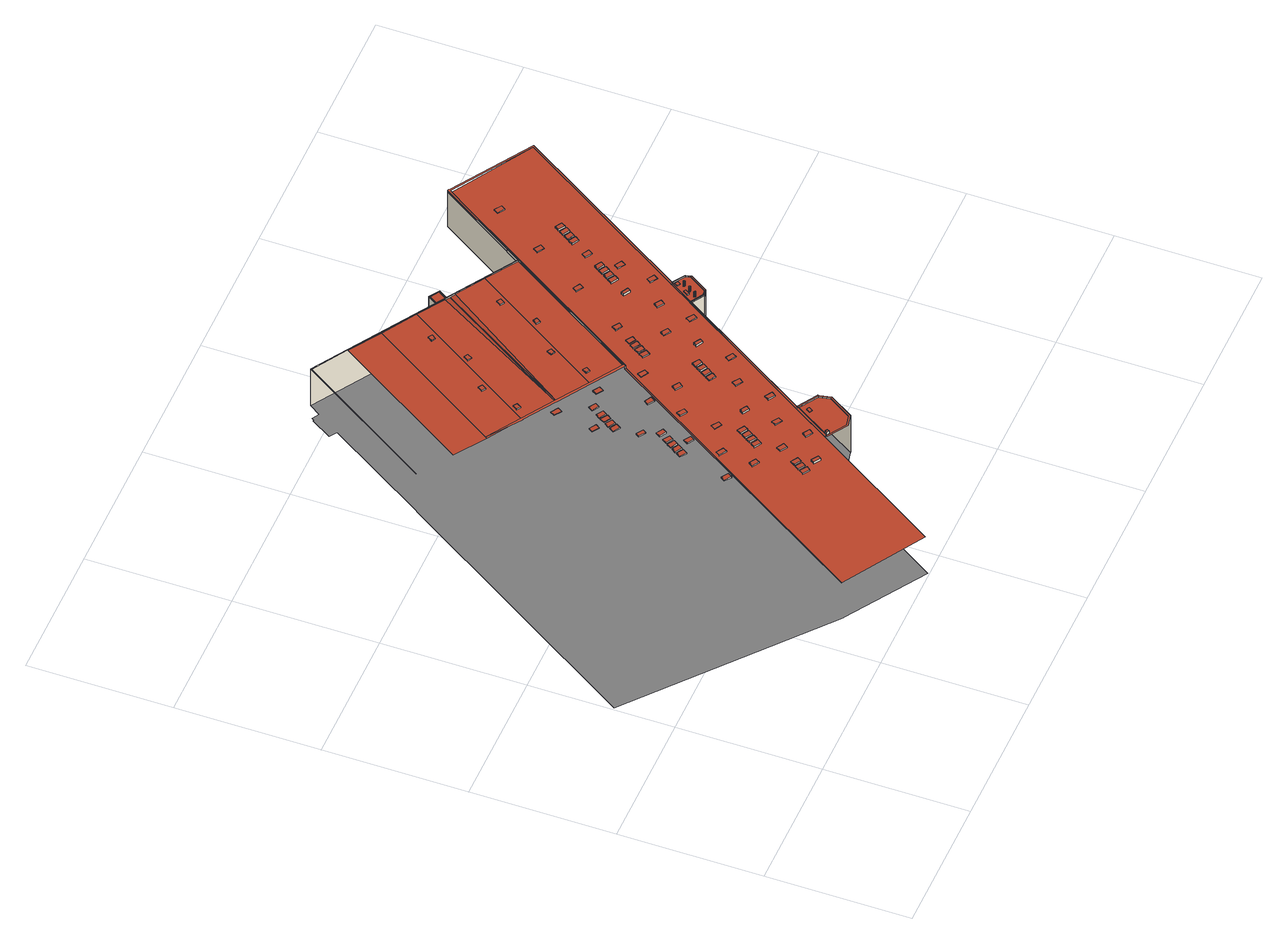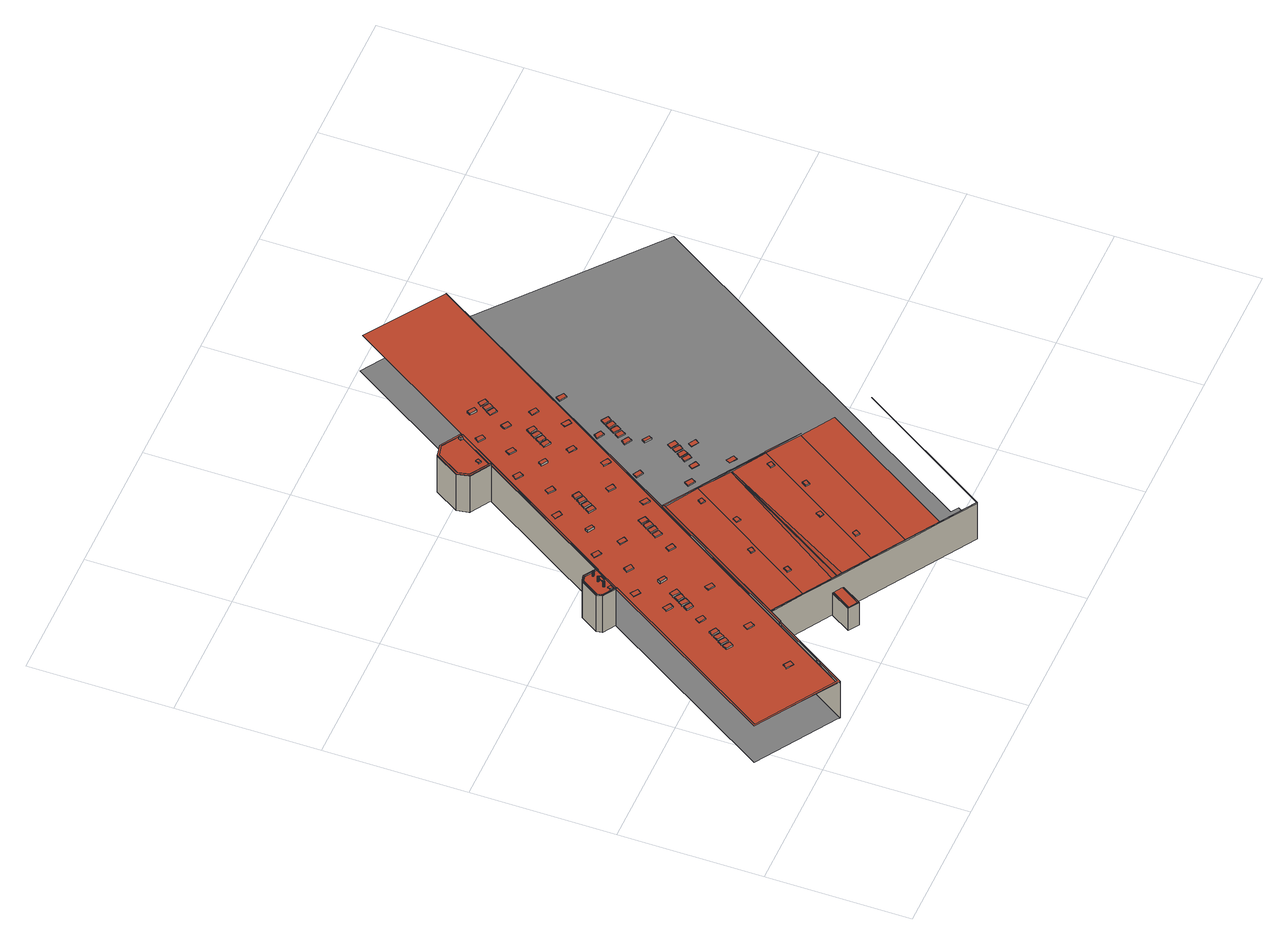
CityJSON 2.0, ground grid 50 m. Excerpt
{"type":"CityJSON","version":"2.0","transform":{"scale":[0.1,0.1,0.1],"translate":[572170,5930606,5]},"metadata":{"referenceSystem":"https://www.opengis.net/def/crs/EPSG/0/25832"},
"CityObjects":{
"building1":{"type":"Building","attributes":{"Grundfläche 2D":"20958.267702","Grundhöhe NN":"5.022"},"children":["building1-1","building1-2","building1-3","building1-4","building1-5","building1-6","building1-7","building1-8","building1-9","building1-10","building1-11","building1-12","building1-13","building1-14","building1-15","building1-16","building1-17","building1-18","building1-19","building1-20","building1-21","building1-22","building1-23","building1-24","building1-25","building1-26","building1-27","building1-28","building1-29","building1-30","building1-31","building1-32","building1-33","building1-34","building1-35","building1-36","building1-37","building1-38","building1-39","building1-40","building1-41","building1-42","building1-43","building1-44","building1-45","building1-46","building1-47","building1-48","building1-49","building1-50","building1-51","building1-52","building1-53","building1-54","building1-55","building1-56","building1-57","building1-58","building1-59","building1-60","building1-61","building1-62","building1-63","building1-64","building1-65","building1-66","building1-67","building1-68","building1-69","building1-70","building1-71","building1-72","building1-73","building1-74","building1-75","building1-76","building1-77","building1-78","building1-79","building1-80","building1-81","building1-82","building1-83"],"geometry":[{"type":"MultiSurface","lod":"3","boundaries":[[[0,1,2]],[[3,4,5,6]],[[7,8,9,10,11,12,13,14,15,2,16]],[[17,18,19,20]],[[21,22,23,24,25]],[[26,27,28,18,17,29,30]],[[31,32,33,34,35,36,37,6,38,39,40,41,42,43,44,45,46,47,48,49,50]],[[51,52,53,54]],[[55,56,49,48]],[[57,58,59,60,61,62,63,64,65,66,67,68,69]],[[34,33,27,26]],[[70,71,42,41]],[[56,72,19,18,28,32,31,50,49]],[[71,70,73,74]],[[44,75,76,77,78,79,55,48,47,46,45]],[[80,81,78,77,76,75,82,83]],[[3,20,19,72,56,55,79,84,85,86,87,4]],[[33,32,28,27]],[[71,88,75,44,43,42]],[[82,75,88,71,74,89]],[[52,21,90,53]],[[91,90,21,25]],[[15,92,93,0,2]],[[12,11,10,9,4,87,86]],[[1,0,69,68]],[[94,95,96,97,98,99,100,101,102,103,104,105,106,107,81,80,83,82,89,74,73,108,109,110,111,112,113,114,115,116,117,118,119,120,121,122,123,124,125]],[[126,84,79,78]],[[25,24,127]],[[128,127,24]],[[129,130,131,128,24,23]],[[132,133,134,135,136,137,138,139,140]],[[126,78,81,107]],[[141,142,137,136,143,144,145,146,147]],[[69,0,148,149,150]],[[151,91,25,127]],[[129,152,153,130]],[[96,95,154,155,156,157,124,123,142,141,147,146,145,144,143,158]],[[91,151,127,128,134,133,132]],[[157,159,125,124]],[[69,150,149,160,161,162,163,164,57]],[[157,156,155,154,165,159]],[[86,85,166,12]],[[165,154,95,94]],[[167,126,107,106]],[[159,165,94,125]],[[130,153,135,134,128,131]],[[168,167,106,105]],[[169,170,171,172,166,126,167,168]],[[171,173,174,13,12,166,172]],[[0,93,148]],[[13,174,175,176]],[[169,168,105,104]],[[171,170,103,102]],[[177,178,158,143,136,135,153,152,57,164,163,162]],[[170,169,104,103]],[[179,177,162,161]],[[149,179,161,160]],[[148,93,92,180,181,149]],[[92,182,183,180]],[[158,178,184,98,97,96]],[[15,182,92]],[[185,186,187,188,189,177,179,149,181,180,183,190,191,192,193,194,195,176,175,196]],[[190,183,182,197]],[[15,197,182]],[[178,177,189,184]],[[191,190,197,198]],[[198,199,192,191]]],"semantics":{"surfaces":[{"type":"RoofSurface"},{"type":"WallSurface"},{"type":"GroundSurface"}],"values":[0,1,0,1,1,0,0,0,1,0,1,1,1,1,1,1,0,1,1,1,0,0,0,1,1,2,1,0,0,0,0,1,1,1,0,0,1,1,1,0,0,1,1,1,1,1,1,0,0,0,1,1,1,1,1,1,1,1,1,1,0,0,1,0,1,1,1]}}]},
"building1-1":{"type":"BuildingInstallation","parents":["building1"],"geometry":[{"type":"MultiSurface","lod":"3","boundaries":[[[200,201,202,203]],[[203,202,204,205]],[[200,203,205,206]],[[201,200,206,207]],[[202,201,207,204]]],"semantics":{"surfaces":[{"type":"RoofSurface"},{"type":"WallSurface"}],"values":[0,1,1,1,1]}}]},
"building1-2":{"type":"BuildingInstallation","parents":["building1"],"geometry":[{"type":"MultiSurface","lod":"3","boundaries":[[[208,209,210,211]],[[211,210,212,213]],[[208,211,213,214]],[[209,208,214,215]],[[210,209,215,212]]],"semantics":{"surfaces":[{"type":"RoofSurface"},{"type":"WallSurface"}],"values":[0,1,1,1,1]}}]},
"building1-3":{"type":"BuildingInstallation","parents":["building1"],"geometry":[{"type":"MultiSurface","lod":"3","boundaries":[[[216,217,218,219]],[[218,217,220,221]],[[219,218,221,222]],[[216,219,222,223]],[[217,216,223,220]]],"semantics":{"surfaces":[{"type":"RoofSurface"},{"type":"WallSurface"}],"values":[0,1,1,1,1]}}]},
"building1-4":{"type":"BuildingInstallation","parents":["building1"],"geometry":[{"type":"MultiSurface","lod":"3","boundaries":[[[224,225,226,227]],[[227,226,228,229]],[[224,227,229,230]],[[225,224,230,231]],[[226,225,231,228]]],"semantics":{"surfaces":[{"type":"RoofSurface"},{"type":"WallSurface"}],"values":[0,1,1,1,1]}}]},
"building1-5":{"type":"BuildingInstallation","parents":["building1"],"geometry":[{"type":"MultiSurface","lod":"3","boundaries":[[[232,233,234,235,236]],[[234,233,237,238]],[[235,234,238,239]],[[236,235,239,240]],[[237,233,232,236,240,241]]],"semantics":{"surfaces":[{"type":"RoofSurface"},{"type":"WallSurface"}],"values":[0,1,1,1,1]}}]},
"building1-6":{"type":"BuildingInstallation","parents":["building1"],"geometry":[{"type":"MultiSurface","lod":"3","boundaries":[[[242,243,244,245]],[[244,243,246,247]],[[245,244,247,248]],[[242,245,248,249]],[[243,242,249,246]]],"semantics":{"surfaces":[{"type":"RoofSurface"},{"type":"WallSurface"}],"values":[0,1,1,1,1]}}]},
"building1-7":{"type":"BuildingInstallation","parents":["building1"],"geometry":[{"type":"MultiSurface","lod":"3","boundaries":[[[250,251,252,253]],[[253,252,254,255]],[[250,253,255,256]],[[251,250,256,257]],[[252,251,257,254]]],"semantics":{"surfaces":[{"type":"RoofSurface"},{"type":"WallSurface"}],"values":[0,1,1,1,1]}}]},
"building1-8":{"type":"BuildingInstallation","parents":["building1"],"geometry":[{"type":"MultiSurface","lod":"3","boundaries":[[[258,259,260,261,262]],[[260,259,263,264]],[[261,260,264,265]],[[262,261,265,266]],[[263,259,258,262,266,267]]],"semantics":{"surfaces":[{"type":"RoofSurface"},{"type":"WallSurface"}],"values":[0,1,1,1,1]}}]},
"building1-9":{"type":"BuildingInstallation","parents":["building1"],"geometry":[{"type":"MultiSurface","lod":"3","boundaries":[[[268,269,270,271]],[[271,270,272,273]],[[268,271,273,274]],[[269,268,274,275]],[[270,269,275,272]]],"semantics":{"surfaces":[{"type":"RoofSurface"},{"type":"WallSurface"}],"values":[0,1,1,1,1]}}]},
"building1-10":{"type":"BuildingInstallation","parents":["building1"],"geometry":[{"type":"MultiSurface","lod":"3","boundaries":[[[276,277,278,279,280]],[[281,282,278,277]],[[279,278,282,283]],[[283,284,280,279]],[[281,277,276,280,284,285]]],"semantics":{"surfaces":[{"type":"RoofSurface"},{"type":"WallSurface"}],"values":[0,1,1,1,1]}}]},
"building1-11":{"type":"BuildingInstallation","parents":["building1"],"geometry":[{"type":"MultiSurface","lod":"3","boundaries":[[[286,287,288,289]],[[289,288,290,291]],[[286,289,291,292]],[[287,286,292,293]],[[288,287,293,290]]],"semantics":{"surfaces":[{"type":"RoofSurface"},{"type":"WallSurface"}],"values":[0,1,1,1,1]}}]},
"building1-12":{"type":"BuildingInstallation","parents":["building1"],"geometry":[{"type":"MultiSurface","lod":"3","boundaries":[[[294,295,296,297]],[[298,299,297,296]],[[294,297,299,300]],[[300,301,295,294]],[[296,295,301,298]]],"semantics":{"surfaces":[{"type":"RoofSurface"},{"type":"WallSurface"}],"values":[0,1,1,1,1]}}]},
"building1-13":{"type":"BuildingInstallation","parents":["building1"],"geometry":[{"type":"MultiSurface","lod":"3","boundaries":[[[302,303,304,305]],[[305,304,306,307]],[[302,305,307,308]],[[303,302,308,309]],[[304,303,309,306]]],"semantics":{"surfaces":[{"type":"RoofSurface"},{"type":"WallSurface"}],"values":[0,1,1,1,1]}}]},
"building1-14":{"type":"BuildingInstallation","parents":["building1"],"geometry":[{"type":"MultiSurface","lod":"3","boundaries":[[[310,311,312,313]],[[313,312,314,315]],[[310,313,315,316]],[[311,310,316,317]],[[312,311,317,314]]],"semantics":{"surfaces":[{"type":"RoofSurface"},{"type":"WallSurface"}],"values":[0,1,1,1,1]}}]},
"building1-15":{"type":"BuildingInstallation","parents":["building1"],"geometry":[{"type":"MultiSurface","lod":"3","boundaries":[[[318,319,320,321]],[[321,320,322,323]],[[318,321,323,324]],[[319,318,324,325]],[[320,319,325,322]]],"semantics":{"surfaces":[{"type":"RoofSurface"},{"type":"WallSurface"}],"values":[0,1,1,1,1]}}]},
"building1-16":{"type":"BuildingInstallation","parents":["building1"],"geometry":[{"type":"MultiSurface","lod":"3","boundaries":[[[326,327,328,329]],[[329,328,330,331]],[[326,329,331,332]],[[327,326,332,333]],[[328,327,333,330]]],"semantics":{"surfaces":[{"type":"RoofSurface"},{"type":"WallSurface"}],"values":[0,1,1,1,1]}}]},
"building1-17":{"type":"BuildingInstallation","parents":["building1"],"geometry":[{"type":"MultiSurface","lod":"3","boundaries":[[[334,335,336,337]],[[337,336,338,339]],[[334,337,339,340]],[[335,334,340,341]],[[336,335,341,338]]],"semantics":{"surfaces":[{"type":"RoofSurface"},{"type":"WallSurface"}],"values":[0,1,1,1,1]}}]},
"building1-18":{"type":"BuildingInstallation","parents":["building1"],"geometry":[{"type":"MultiSurface","lod":"3","boundaries":[[[342,343,344,345]],[[346,347,345,344]],[[342,345,347,348]],[[348,349,343,342]],[[344,343,349,346]]],"semantics":{"surfaces":[{"type":"RoofSurface"},{"type":"WallSurface"}],"values":[0,1,1,1,1]}}]},
"building1-19":{"type":"BuildingInstallation","parents":["building1"],"geometry":[{"type":"MultiSurface","lod":"3","boundaries":[[[350,351,352,353,354]],[[353,352,355,356]],[[357,350,354,353,356,358]],[[351,350,357,359]],[[352,351,359,355]]],"semantics":{"surfaces":[{"type":"RoofSurface"},{"type":"WallSurface"}],"values":[0,1,1,1,1]}}]},
"building1-20":{"type":"BuildingInstallation","parents":["building1"],"geometry":[{"type":"MultiSurface","lod":"3","boundaries":[[[360,361,362,363,364]],[[362,361,365,366]],[[363,362,366,367]],[[364,363,367,368]],[[360,364,368,369]],[[361,360,369,365]]],"semantics":{"surfaces":[{"type":"RoofSurface"},{"type":"WallSurface"}],"values":[0,1,1,1,1,1]}}]},
"building1-21":{"type":"BuildingInstallation","parents":["building1"],"geometry":[{"type":"MultiSurface","lod":"3","boundaries":[[[370,371,372,373,374]],[[372,371,375,376]],[[377,374,373,372,376,378]],[[370,374,377,379]],[[371,370,379,375]]],"semantics":{"surfaces":[{"type":"RoofSurface"},{"type":"WallSurface"}],"values":[0,1,1,1,1]}}]},
"building1-22":{"type":"BuildingInstallation","parents":["building1"],"geometry":[{"type":"MultiSurface","lod":"3","boundaries":[[[380,381,382,383]],[[383,382,384,385]],[[380,383,385,386]],[[381,380,386,387]],[[382,381,387,384]]],"semantics":{"surfaces":[{"type":"RoofSurface"},{"type":"WallSurface"}],"values":[0,1,1,1,1]}}]},
"building1-23":{"type":"BuildingInstallation","parents":["building1"],"geometry":[{"type":"MultiSurface","lod":"3","boundaries":[[[388,389,390,391]],[[389,388,392,393]],[[390,389,393,394]],[[391,390,394,395]],[[388,391,395,392]]],"semantics":{"surfaces":[{"type":"RoofSurface"},{"type":"WallSurface"}],"values":[0,1,1,1,1]}}]},
"building1-24":{"type":"BuildingInstallation","parents":["building1"],"geometry":[{"type":"MultiSurface","lod":"3","boundaries":[[[396,397,398,399]],[[400,401,399,398]],[[396,399,401,402]],[[397,396,402,403]],[[403,400,398,397]]],"semantics":{"surfaces":[{"type":"RoofSurface"},{"type":"WallSurface"}],"values":[0,1,1,1,1]}}]},
"building1-25":{"type":"BuildingInstallation","parents":["building1"],"geometry":[{"type":"MultiSurface","lod":"3","boundaries":[[[404,405,406,407]],[[407,406,408,409]],[[404,407,409,410]],[[405,404,410,411]],[[406,405,411,408]]],"semantics":{"surfaces":[{"type":"RoofSurface"},{"type":"WallSurface"}],"values":[0,1,1,1,1]}}]},
"building1-26":{"type":"BuildingInstallation","parents":["building1"],"geometry":[{"type":"MultiSurface","lod":"3","boundaries":[[[412,413,414,415]],[[415,414,416,417]],[[412,415,417,418]],[[413,412,418,419]],[[414,413,419,416]]],"semantics":{"surfaces":[{"type":"RoofSurface"},{"type":"WallSurface"}],"values":[0,1,1,1,1]}}]},
"building1-27":{"type":"BuildingInstallation","parents":["building1"],"geometry":[{"type":"MultiSurface","lod":"3","boundaries":[[[420,421,422,423]],[[423,422,424,425]],[[420,423,425,426]],[[421,420,426,427]],[[422,421,427,424]]],"semantics":{"surfaces":[{"type":"RoofSurface"},{"type":"WallSurface"}],"values":[0,1,1,1,1]}}]},
"building1-28":{"type":"BuildingInstallation","parents":["building1"],"geometry":[{"type":"MultiSurface","lod":"3","boundaries":[[[428,429,430,431,432]],[[430,429,433,434]],[[431,430,434,435]],[[432,431,435,436]],[[428,432,436,437]],[[429,428,437,433]]],"semantics":{"surfaces":[{"type":"RoofSurface"},{"type":"WallSurface"}],"values":[0,1,1,1,1,1]}}]},
"building1-29":{"type":"BuildingInstallation","parents":["building1"],"geometry":[{"type":"MultiSurface","lod":"3","boundaries":[[[438,439,440,441]],[[441,440,442,443]],[[438,441,443,444]],[[444,445,439,438]],[[445,442,440,439]]],"semantics":{"surfaces":[{"type":"RoofSurface"},{"type":"WallSurface"}],"values":[0,1,1,1,1]}}]},
"building1-30":{"type":"BuildingInstallation","parents":["building1"],"geometry":[{"type":"MultiSurface","lod":"3","boundaries":[[[446,447,448,449]],[[449,448,450,451]],[[446,449,451,452]],[[447,446,452,453]],[[448,447,453,450]]],"semantics":{"surfaces":[{"type":"RoofSurface"},{"type":"WallSurface"}],"values":[0,1,1,1,1]}}]},
"building1-31":{"type":"BuildingInstallation","parents":["building1"],"geometry":[{"type":"MultiSurface","lod":"3","boundaries":[[[454,455,456,457]],[[457,456,458,459]],[[454,457,459,460]],[[455,454,460,461]],[[456,455,461,458]]],"semantics":{"surfaces":[{"type":"RoofSurface"},{"type":"WallSurface"}],"values":[0,1,1,1,1]}}]},
"building1-32":{"type":"BuildingInstallation","parents":["building1"],"geometry":[{"type":"MultiSurface","lod":"3","boundaries":[[[462,463,464,465]],[[465,464,466,467]],[[462,465,467,468]],[[463,462,468,469]],[[464,463,469,466]]],"semantics":{"surfaces":[{"type":"RoofSurface"},{"type":"WallSurface"}],"values":[0,1,1,1,1]}}]},
"building1-33":{"type":"BuildingInstallation","parents":["building1"],"geometry":[{"type":"MultiSurface","lod":"3","boundaries":[[[470,471,472,473]],[[473,472,474,475]],[[470,473,475,476]],[[471,470,476,477]],[[472,471,477,474]]],"semantics":{"surfaces":[{"type":"RoofSurface"},{"type":"WallSurface"}],"values":[0,1,1,1,1]}}]},
"building1-34":{"type":"BuildingInstallation","parents":["building1"],"geometry":[{"type":"MultiSurface","lod":"3","boundaries":[[[478,479,480,481]],[[481,480,482,483]],[[478,481,483,484]],[[479,478,484,485]],[[480,479,485,482]]],"semantics":{"surfaces":[{"type":"RoofSurface"},{"type":"WallSurface"}],"values":[0,1,1,1,1]}}]},
"building1-35":{"type":"BuildingInstallation","parents":["building1"],"geometry":[{"type":"MultiSurface","lod":"3","boundaries":[[[486,487,488,489]],[[489,488,490,491]],[[486,489,491,492]],[[487,486,492,493]],[[488,487,493,490]]],"semantics":{"surfaces":[{"type":"RoofSurface"},{"type":"WallSurface"}],"values":[0,1,1,1,1]}}]},
"building1-36":{"type":"BuildingInstallation","parents":["building1"],"geometry":[{"type":"MultiSurface","lod":"3","boundaries":[[[494,495,496,497]],[[497,496,498,499]],[[494,497,499,500]],[[495,494,500,501]],[[496,495,501,498]]],"semantics":{"surfaces":[{"type":"RoofSurface"},{"type":"WallSurface"}],"values":[0,1,1,1,1]}}]},
"building1-37":{"type":"BuildingInstallation","parents":["building1"],"geometry":[{"type":"MultiSurface","lod":"3","boundaries":[[[502,503,504,505]],[[506,507,505,504]],[[502,505,507,508]],[[508,509,503,502]],[[504,503,509,506]]],"semantics":{"surfaces":[{"type":"RoofSurface"},{"type":"WallSurface"}],"values":[0,1,1,1,1]}}]},
"building1-38":{"type":"BuildingInstallation","parents":["building1"],"geometry":[{"type":"MultiSurface","lod":"3","boundaries":[[[510,511,512,513]],[[513,512,514,515]],[[510,513,515,516]],[[511,510,516,517]],[[512,511,517,514]]],"semantics":{"surfaces":[{"type":"RoofSurface"},{"type":"WallSurface"}],"values":[0,1,1,1,1]}}]},
"building1-39":{"type":"BuildingInstallation","parents":["building1"],"geometry":[{"type":"MultiSurface","lod":"3","boundaries":[[[518,519,520,521]],[[521,520,522,523]],[[518,521,523,524]],[[519,518,524,525]],[[520,519,525,522]]],"semantics":{"surfaces":[{"type":"RoofSurface"},{"type":"WallSurface"}],"values":[0,1,1,1,1]}}]},
"building1-40":{"type":"BuildingInstallation","parents":["building1"],"geometry":[{"type":"MultiSurface","lod":"3","boundaries":[[[526,527,528,529]],[[530,531,529,528]],[[526,529,531,532]],[[532,533,527,526]],[[528,527,533,530]]],"semantics":{"surfaces":[{"type":"RoofSurface"},{"type":"WallSurface"}],"values":[0,1,1,1,1]}}]},
"building1-41":{"type":"BuildingInstallation","parents":["building1"],"geometry":[{"type":"MultiSurface","lod":"3","boundaries":[[[534,535,536,537]],[[537,536,538,539]],[[534,537,539,540]],[[535,534,540,541]],[[536,535,541,538]]],"semantics":{"surfaces":[{"type":"RoofSurface"},{"type":"WallSurface"}],"values":[0,1,1,1,1]}}]},
"building1-42":{"type":"BuildingInstallation","parents":["building1"],"geometry":[{"type":"MultiSurface","lod":"3","boundaries":[[[542,543,544,545]],[[544,543,546,547]],[[545,544,547,548]],[[542,545,548,549]],[[543,542,549,546]]],"semantics":{"surfaces":[{"type":"RoofSurface"},{"type":"WallSurface"}],"values":[0,1,1,1,1]}}]},
"building1-43":{"type":"BuildingInstallation","parents":["building1"],"geometry":[{"type":"MultiSurface","lod":"3","boundaries":[[[550,551,552,553]],[[553,552,554,555]],[[550,553,555,556]],[[551,550,556,557]],[[552,551,557,554]]],"semantics":{"surfaces":[{"type":"RoofSurface"},{"type":"WallSurface"}],"values":[0,1,1,1,1]}}]},
"building1-44":{"type":"BuildingInstallation","parents":["building1"],"geometry":[{"type":"MultiSurface","lod":"3","boundaries":[[[558,559,560,561]],[[561,560,562,563]],[[558,561,563,564]],[[559,558,564,565]],[[560,559,565,562]]],"semantics":{"surfaces":[{"type":"RoofSurface"},{"type":"WallSurface"}],"values":[0,1,1,1,1]}}]},
"building1-45":{"type":"BuildingInstallation","parents":["building1"],"geometry":[{"type":"MultiSurface","lod":"3","boundaries":[[[566,567,568,569]],[[567,566,570,571]],[[568,567,571,572]],[[569,568,572,573]],[[566,569,573,570]]],"semantics":{"surfaces":[{"type":"RoofSurface"},{"type":"WallSurface"}],"values":[0,1,1,1,1]}}]},
"building1-46":{"type":"BuildingInstallation","parents":["building1"],"geometry":[{"type":"MultiSurface","lod":"3","boundaries":[[[574,575,576,577,578]],[[576,575,579,580]],[[581,578,577,576,580,582]],[[574,578,581,583]],[[575,574,583,579]]],"semantics":{"surfaces":[{"type":"RoofSurface"},{"type":"WallSurface"}],"values":[0,1,1,1,1]}}]},
"building1-47":{"type":"BuildingInstallation","parents":["building1"],"geometry":[{"type":"MultiSurface","lod":"3","boundaries":[[[584,585,586,587,588]],[[586,585,589,590]],[[587,586,590,591]],[[588,587,591,592]],[[589,585,584,588,592,593]]],"semantics":{"surfaces":[{"type":"RoofSurface"},{"type":"WallSurface"}],"values":[0,1,1,1,1]}}]},
"building1-48":{"type":"BuildingInstallation","parents":["building1"],"geometry":[{"type":"MultiSurface","lod":"3","boundaries":[[[594,595,596,597]],[[597,596,598,599]],[[594,597,599,600]],[[595,594,600,601]],[[596,595,601,598]]],"semantics":{"surfaces":[{"type":"RoofSurface"},{"type":"WallSurface"}],"values":[0,1,1,1,1]}}]},
"building1-49":{"type":"BuildingInstallation","parents":["building1"],"geometry":[{"type":"MultiSurface","lod":"3","boundaries":[[[602,603,604,605]],[[605,604,606,607]],[[602,605,607,608]],[[603,602,608,609]],[[604,603,609,606]]],"semantics":{"surfaces":[{"type":"RoofSurface"},{"type":"WallSurface"}],"values":[0,1,1,1,1]}}]},
"building1-50":{"type":"BuildingInstallation","parents":["building1"],"geometry":[{"type":"MultiSurface","lod":"3","boundaries":[[[610,611,612,613]],[[613,612,614,615]],[[610,613,615,616]],[[611,610,616,617]],[[612,611,617,614]]],"semantics":{"surfaces":[{"type":"RoofSurface"},{"type":"WallSurface"}],"values":[0,1,1,1,1]}}]},
"building1-51":{"type":"BuildingInstallation","parents":["building1"],"geometry":[{"type":"MultiSurface","lod":"3","boundaries":[[[618,619,620,621]],[[621,620,622,623]],[[618,621,623,624]],[[619,618,624,625]],[[620,619,625,622]]],"semantics":{"surfaces":[{"type":"RoofSurface"},{"type":"WallSurface"}],"values":[0,1,1,1,1]}}]},
"building1-52":{"type":"BuildingInstallation","parents":["building1"],"geometry":[{"type":"MultiSurface","lod":"3","boundaries":[[[626,627,628,629]],[[630,631,628,627]],[[631,632,629,628]],[[632,633,626,629]],[[633,630,627,626]]],"semantics":{"surfaces":[{"type":"RoofSurface"},{"type":"WallSurface"}],"values":[0,1,1,1,1]}}]},
"building1-53":{"type":"BuildingInstallation","parents":["building1"],"geometry":[{"type":"MultiSurface","lod":"3","boundaries":[[[634,635,636,637,638]],[[636,635,639,640]],[[641,638,637,636,640,642]],[[634,638,641,643]],[[635,634,643,639]]],"semantics":{"surfaces":[{"type":"RoofSurface"},{"type":"WallSurface"}],"values":[0,1,1,1,1]}}]},
"building1-54":{"type":"BuildingInstallation","parents":["building1"],"geometry":[{"type":"MultiSurface","lod":"3","boundaries":[[[644,645,646,647]],[[647,646,648,649]],[[644,647,649,650]],[[645,644,650,651]],[[646,645,651,648]]],"semantics":{"surfaces":[{"type":"RoofSurface"},{"type":"WallSurface"}],"values":[0,1,1,1,1]}}]},
"building1-55":{"type":"BuildingInstallation","parents":["building1"],"geometry":[{"type":"MultiSurface","lod":"3","boundaries":[[[652,653,654,655]],[[655,654,656,657]],[[652,655,657,658]],[[653,652,658,659]],[[654,653,659,656]]],"semantics":{"surfaces":[{"type":"RoofSurface"},{"type":"WallSurface"}],"values":[0,1,1,1,1]}}]},
"building1-56":{"type":"BuildingInstallation","parents":["building1"],"geometry":[{"type":"MultiSurface","lod":"3","boundaries":[[[660,661,662,663]],[[663,662,664,665]],[[660,663,665,666]],[[661,660,666,667]],[[662,661,667,664]]],"semantics":{"surfaces":[{"type":"RoofSurface"},{"type":"WallSurface"}],"values":[0,1,1,1,1]}}]},
"building1-57":{"type":"BuildingInstallation","parents":["building1"],"geometry":[{"type":"MultiSurface","lod":"3","boundaries":[[[668,669,670,671]],[[671,670,672,673]],[[668,671,673,674]],[[669,668,674,675]],[[670,669,675,672]]],"semantics":{"surfaces":[{"type":"RoofSurface"},{"type":"WallSurface"}],"values":[0,1,1,1,1]}}]},
"building1-58":{"type":"BuildingInstallation","parents":["building1"],"geometry":[{"type":"MultiSurface","lod":"3","boundaries":[[[676,677,678,679]],[[679,678,680,681]],[[676,679,681,682]],[[677,676,682,683]],[[678,677,683,680]]],"semantics":{"surfaces":[{"type":"RoofSurface"},{"type":"WallSurface"}],"values":[0,1,1,1,1]}}]},
"building1-59":{"type":"BuildingInstallation","parents":["building1"],"geometry":[{"type":"MultiSurface","lod":"3","boundaries":[[[684,685,686,687]],[[687,686,688,689]],[[684,687,689,690]],[[685,684,690,691]],[[686,685,691,688]]],"semantics":{"surfaces":[{"type":"RoofSurface"},{"type":"WallSurface"}],"values":[0,1,1,1,1]}}]},
"building1-60":{"type":"BuildingInstallation","parents":["building1"],"geometry":[{"type":"MultiSurface","lod":"3","boundaries":[[[692,693,694,695]],[[695,694,696,697]],[[692,695,697,698]],[[693,692,698,699]],[[694,693,699,696]]],"semantics":{"surfaces":[{"type":"RoofSurface"},{"type":"WallSurface"}],"values":[0,1,1,1,1]}}]},
"building1-61":{"type":"BuildingInstallation","parents":["building1"],"geometry":[{"type":"MultiSurface","lod":"3","boundaries":[[[700,701,702,703]],[[703,702,704,705]],[[700,703,705,706]],[[701,700,706,707]],[[702,701,707,704]]],"semantics":{"surfaces":[{"type":"RoofSurface"},{"type":"WallSurface"}],"values":[0,1,1,1,1]}}]},
"building1-62":{"type":"BuildingInstallation","parents":["building1"],"geometry":[{"type":"MultiSurface","lod":"3","boundaries":[[[708,709,710,711,712,713,714,715]],[[159,157,708,715]],[[157,156,709,708]],[[710,709,156,716]],[[716,717,711,710]],[[712,711,717,155]],[[155,154,713,712]],[[154,165,714,713]],[[715,714,165,159]]],"semantics":{"surfaces":[{"type":"RoofSurface"},{"type":"WallSurface"}],"values":[0,1,1,1,1,1,1,1,1]}}]},
"building1-63":{"type":"BuildingInstallation","parents":["building1"],"geometry":[{"type":"MultiSurface","lod":"3","boundaries":[[[718,719,720,721]],[[721,720,722,723]],[[718,721,723,724]],[[719,718,724,725]],[[720,719,725,722]]],"semantics":{"surfaces":[{"type":"RoofSurface"},{"type":"WallSurface"}],"values":[0,1,1,1,1]}}]},
"building1-64":{"type":"BuildingInstallation","parents":["building1"],"geometry":[{"type":"MultiSurface","lod":"3","boundaries":[[[726,727,728,729,730,731,732,733,734,735,736,737,738,739,740,741,742,743,744]],[[745,746,726,744]],[[746,747,727,726]],[[747,748,728,727]],[[748,749,729,728]],[[749,750,730,729]],[[750,751,731,730]],[[751,752,732,731]],[[752,753,733,732]],[[753,754,734,733]],[[754,755,735,734]],[[755,756,736,735]],[[756,757,737,736]],[[757,758,738,737]],[[758,759,739,738]],[[759,760,740,739]],[[760,761,741,740]],[[761,762,742,741]],[[762,763,743,742]],[[763,745,744,743]]],"semantics":{"surfaces":[{"type":"RoofSurface"},{"type":"WallSurface"}],"values":[0,1,1,1,1,1,1,1,1,1,1,1,1,1,1,1,1,1,1,1]}}]},
"building1-65":{"type":"BuildingInstallation","parents":["building1"],"geometry":[{"type":"MultiSurface","lod":"3","boundaries":[[[764,765,766,767]],[[767,766,768,769]],[[764,767,769,770]],[[765,764,770,771]],[[766,765,771,768]]],"semantics":{"surfaces":[{"type":"RoofSurface"},{"type":"WallSurface"}],"values":[0,1,1,1,1]}}]},
"building1-66":{"type":"BuildingInstallation","parents":["building1"],"geometry":[{"type":"MultiSurface","lod":"3","boundaries":[[[772,773,774,775]],[[776,777,773,772]],[[777,778,774,773]],[[778,779,775,774]],[[779,776,772,775]]],"semantics":{"surfaces":[{"type":"RoofSurface"},{"type":"WallSurface"}],"values":[0,1,1,1,1]}}]},
"building1-67":{"type":"BuildingInstallation","parents":["building1"],"geometry":[{"type":"MultiSurface","lod":"3","boundaries":[[[780,781,782,783,784,785,786,787,788,789,790,791,792,793,794,795,796,797,798]],[[799,800,782,781]],[[800,801,783,782]],[[801,802,784,783]],[[802,803,785,784]],[[803,804,786,785]],[[804,805,787,786]],[[805,806,788,787]],[[806,807,789,788]],[[807,808,790,789]],[[808,809,791,790]],[[809,810,792,791]],[[810,811,793,792]],[[811,812,794,793]],[[812,813,795,794]],[[813,814,796,795]],[[814,815,797,796]],[[815,816,798,797]],[[816,817,780,798]],[[817,799,781,780]]],"semantics":{"surfaces":[{"type":"RoofSurface"},{"type":"WallSurface"}],"values":[0,1,1,1,1,1,1,1,1,1,1,1,1,1,1,1,1,1,1,1]}}]},
"building1-68":{"type":"BuildingInstallation","parents":["building1"],"geometry":[{"type":"MultiSurface","lod":"3","boundaries":[[[818,819,820,821,822,823,824,825,826,827,828,829,830,831]],[[185,196,822,821]],[[171,185,821,820,170]],[[196,175,823,822]],[[172,832,825,824,823,175,174]],[[826,825,832,833]],[[827,826,833,834]],[[828,827,834,835]],[[829,828,835,166,85]],[[85,84,830,829]],[[167,831,830,84,126]],[[167,168,818,831]],[[168,169,819,818]],[[169,170,820,819]]],"semantics":{"surfaces":[{"type":"RoofSurface"},{"type":"WallSurface"}],"values":[0,1,1,1,1,1,1,1,1,1,1,1,1,1]}}]},
"building1-69":{"type":"BuildingInstallation","parents":["building1"],"geometry":[{"type":"MultiSurface","lod":"3","boundaries":[[[836,837,838,839,840,841,842,843,844,845,846,847,848,849,850,851,852,853,854,855,856,857]],[[858,859,837,836]],[[860,861,857,856]],[[861,858,836,857]],[[859,862,838,837]],[[862,863,839,838]],[[863,864,840,839]],[[864,865,841,840]],[[865,866,842,841]],[[866,867,843,842]],[[867,868,844,843]],[[868,869,845,844]],[[869,870,846,845]],[[870,871,847,846]],[[871,872,848,847]],[[872,873,849,848]],[[873,874,850,849]],[[874,875,851,850]],[[875,876,852,851]],[[876,877,853,852]],[[877,878,854,853]],[[878,879,855,854]],[[879,860,856,855]]],"semantics":{"surfaces":[{"type":"RoofSurface"},{"type":"WallSurface"}],"values":[0,1,1,1,1,1,1,1,1,1,1,1,1,1,1,1,1,1,1,1,1,1,1]}}]},
"building1-70":{"type":"BuildingInstallation","parents":["building1"],"geometry":[{"type":"MultiSurface","lod":"3","boundaries":[[[880,881,882,883]],[[883,882,884,885]],[[880,883,885,886]],[[881,880,886,887]],[[882,881,887,884]]],"semantics":{"surfaces":[{"type":"RoofSurface"},{"type":"WallSurface"}],"values":[0,1,1,1,1]}}]},
"building1-71":{"type":"BuildingInstallation","parents":["building1"],"geometry":[{"type":"MultiSurface","lod":"3","boundaries":[[[888,889,890,891]],[[890,889,892,893]],[[891,890,893,894]],[[888,891,894,895]],[[889,888,895,892]]],"semantics":{"surfaces":[{"type":"RoofSurface"},{"type":"WallSurface"}],"values":[0,1,1,1,1]}}]},
"building1-72":{"type":"BuildingInstallation","parents":["building1"],"geometry":[{"type":"MultiSurface","lod":"3","boundaries":[[[896,897,898,899]],[[899,898,900,901]],[[896,899,901,902]],[[897,896,902,903]],[[898,897,903,900]]],"semantics":{"surfaces":[{"type":"RoofSurface"},{"type":"WallSurface"}],"values":[0,1,1,1,1]}}]},
"building1-73":{"type":"BuildingInstallation","parents":["building1"],"geometry":[{"type":"MultiSurface","lod":"3","boundaries":[[[904,905,906,907]],[[907,906,908,909]],[[904,907,909,910]],[[905,904,910,911]],[[906,905,911,908]]],"semantics":{"surfaces":[{"type":"RoofSurface"},{"type":"WallSurface"}],"values":[0,1,1,1,1]}}]},
"building1-74":{"type":"BuildingInstallation","parents":["building1"],"geometry":[{"type":"MultiSurface","lod":"3","boundaries":[[[912,913,914,915]],[[915,914,916,917]],[[912,915,917,918]],[[913,912,918,919]],[[914,913,919,916]]],"semantics":{"surfaces":[{"type":"RoofSurface"},{"type":"WallSurface"}],"values":[0,1,1,1,1]}}]},
"building1-75":{"type":"BuildingInstallation","parents":["building1"],"geometry":[{"type":"MultiSurface","lod":"3","boundaries":[[[920,921,922,923]],[[923,922,924,925]],[[920,923,925,926]],[[921,920,926,927]],[[922,921,927,924]]],"semantics":{"surfaces":[{"type":"RoofSurface"},{"type":"WallSurface"}],"values":[0,1,1,1,1]}}]},
"building1-76":{"type":"BuildingInstallation","parents":["building1"],"geometry":[{"type":"MultiSurface","lod":"3","boundaries":[[[928,929,930,931]],[[931,930,932,933]],[[928,931,933,934]],[[929,928,934,935]],[[930,929,935,932]]],"semantics":{"surfaces":[{"type":"RoofSurface"},{"type":"WallSurface"}],"values":[0,1,1,1,1]}}]},
"building1-77":{"type":"BuildingInstallation","parents":["building1"],"geometry":[{"type":"MultiSurface","lod":"3","boundaries":[[[936,937,938,939]],[[940,941,939,938]],[[936,939,941,942]],[[942,943,937,936]],[[938,937,943,940]]],"semantics":{"surfaces":[{"type":"RoofSurface"},{"type":"WallSurface"}],"values":[0,1,1,1,1]}}]},
"building1-78":{"type":"BuildingInstallation","parents":["building1"],"geometry":[{"type":"MultiSurface","lod":"3","boundaries":[[[944,945,946,947]],[[947,946,948,949]],[[944,947,949,950]],[[945,944,950,951]],[[946,945,951,948]]],"semantics":{"surfaces":[{"type":"RoofSurface"},{"type":"WallSurface"}],"values":[0,1,1,1,1]}}]},
"building1-79":{"type":"BuildingInstallation","parents":["building1"],"geometry":[{"type":"MultiSurface","lod":"3","boundaries":[[[952,953,954,955]],[[954,953,956,957]],[[953,952,958,956]],[[955,954,957,959]],[[952,955,959,958]]],"semantics":{"surfaces":[{"type":"RoofSurface"},{"type":"WallSurface"}],"values":[0,1,1,1,1]}}]},
"building1-80":{"type":"BuildingInstallation","parents":["building1"],"geometry":[{"type":"MultiSurface","lod":"3","boundaries":[[[960,961,962,963]],[[964,965,963,962]],[[965,966,960,963]],[[961,960,966,967]],[[961,967,964,962]]],"semantics":{"surfaces":[{"type":"RoofSurface"},{"type":"WallSurface"}],"values":[0,1,1,1,1]}}]},
"building1-81":{"type":"BuildingInstallation","parents":["building1"],"geometry":[{"type":"MultiSurface","lod":"3","boundaries":[[[968,969,970,971]],[[971,970,972,973]],[[968,971,973,974]],[[969,968,974,975]],[[970,969,975,972]]],"semantics":{"surfaces":[{"type":"RoofSurface"},{"type":"WallSurface"}],"values":[0,1,1,1,1]}}]},
"building1-82":{"type":"BuildingInstallation","parents":["building1"],"geometry":[{"type":"MultiSurface","lod":"3","boundaries":[[[976,977,978,979]],[[979,978,980,981]],[[976,979,981,982]],[[977,976,982,983]],[[978,977,983,980]]],"semantics":{"surfaces":[{"type":"RoofSurface"},{"type":"WallSurface"}],"values":[0,1,1,1,1]}}]},
"building1-83":{"type":"BuildingInstallation","parents":["building1"],"geometry":[{"type":"MultiSurface","lod":"3","boundaries":[[[984,985,986,987]],[[987,986,988,989]],[[984,987,989,990]],[[985,984,990,991]],[[986,985,991,988]]],"semantics":{"surfaces":[{"type":"RoofSurface"},{"type":"WallSurface"}],"values":[0,1,1,1,1]}}]}
},
"vertices":[
[1263,1165,155],[1259,1168,155],[643,189,155],[1209,466,166],[1205,468,166],[1205,468,168],[1209,466,168],[916,15,164],[1198,458,164],[1205,468,164],[1283,591,164],[1290,602,164],[1594,1080,164],[1647,1163,164],[2043,1786,164],[1771,1959,155],[644,188,155],[1212,464,164],[1294,593,164],[1294,593,166],[1212,464,166],[927,1385,164],[1039,1314,166],[1101,1275,163],[1042,1312,161],[1039,1314,161],[1316,432,164],[1367,513,164],[1359,552,164],[1214,463,164],[1276,423,164],[1294,593,168],[1359,552,168],[1367,513,168],[1316,432,168],[1276,423,168],[1214,463,168],[1212,464,168],[1207,462,168],[1277,418,168],[1317,427,168],[1319,427,168],[1373,512,168],[1364,553,168],[1364,556,168],[1362,557,168],[1297,597,168],[1295,599,168],[1294,599,168],[1291,595,168],[1292,594,168],[703,1528,164],[812,1458,161],[1117,1933,161],[1006,2003,164],[1294,599,166],[1291,595,166],[1262,1172,170],[1150,1243,170],[1042,1312,170],[1039,1314,170],[927,1385,170],[812,1458,170],[924,1381,166],[925,1381,166],[1035,1311,166],[1036,1310,166],[1148,1239,166],[1259,1168,166],[1263,1165,166],[1319,427,164],[1373,512,164],[1292,594,166],[1319,427,0],[1373,512,0],[1364,556,164],[1362,557,164],[1297,597,164],[1295,599,164],[1295,599,166],[1297,597,0],[1295,599,0],[1364,556,0],[1362,557,0],[1596,1074,166],[1598,1077,166],[1594,1080,166],[1290,602,166],[1364,553,164],[1364,553,0],[1231,1861,164],[1325,1801,162],[1606,1703,155],[1601,1695,155],[1406,1852,0],[1361,1780,0],[1566,1650,0],[1596,1698,0],[1768,1968,0],[1772,1965,0],[1774,1963,0],[2050,1787,0],[1654,1163,0],[1696,1136,0],[1701,1115,0],[1660,1051,0],[1639,1046,0],[1596,1074,0],[1317,427,0],[1277,418,0],[1207,462,0],[918,7,0],[641,183,0],[640,184,0],[10,709,0],[578,1602,0],[581,1606,0],[807,1962,0],[780,1979,0],[825,2050,0],[828,2048,0],[834,2058,0],[859,2043,0],[885,2083,0],[1326,1803,0],[1371,1875,0],[1596,1074,164],[1341,1790,161],[1358,1780,162],[1150,1243,164],[1455,1718,164],[1360,1779,162],[1325,1801,166],[1327,1799,166],[1358,1780,166],[1565,1648,166],[1566,1650,166],[885,2083,166],[581,1606,166],[582,1605,166],[885,2081,166],[1008,2005,164],[885,2083,161],[1566,1650,161],[1456,1720,164],[1342,1792,161],[1232,1862,164],[1119,1935,161],[1600,1695,155],[1600,1695,166],[1266,1169,166],[1327,1799,162],[1262,1172,161],[1565,1648,161],[1361,1780,101],[1359,1782,101],[1328,1801,101],[1326,1803,101],[1566,1650,155],[1371,1875,101],[1600,1695,167],[1597,1697,169],[1596,1698,170],[1566,1650,170],[1565,1648,170],[1406,1852,101],[1598,1077,164],[1639,1046,164],[1660,1051,164],[1701,1115,164],[1696,1136,164],[1654,1163,164],[1652,1160,164],[1653,1164,164],[1651,1160,164],[1651,1160,166],[1647,1163,166],[1596,1698,166],[1596,1698,155],[1597,1697,166],[1606,1703,166],[1601,1695,166],[1606,1704,155],[1606,1704,166],[1768,1968,155],[1654,1163,166],[2050,1787,166],[1774,1963,166],[1772,1965,166],[1768,1968,166],[1706,1861,166],[1706,1862,166],[1716,1877,166],[1769,1960,166],[1771,1959,166],[2043,1786,166],[1653,1164,166],[1706,1861,155],[1706,1862,155],[1716,1877,155],
[926,710,161],[917,695,161],[940,680,161],[949,695,161],[940,680,156],[949,695,156],[926,710,157],[917,695,157],
[1042,489,164],[1033,475,164],[1055,460,164],[1065,474,164],[1055,460,160],[1065,474,160],[1042,489,160],[1033,475,160],
[1045,495,164],[1068,481,164],[1077,495,164],[1055,510,164],[1068,481,160],[1077,495,160],[1055,510,160],[1045,495,160],
[1031,622,161],[1040,637,161],[1017,651,161],[1007,637,161],[1017,651,157],[1007,637,157],[1031,622,157],[1040,637,157],
[1081,501,164],[1082,501,164],[1091,515,164],[1068,530,164],[1058,515,164],[1082,501,160],[1091,515,160],[1068,530,160],[1058,515,160],[1081,501,160],
[961,863,163],[983,849,163],[993,864,163],[970,878,163],[983,849,158],[993,864,158],[970,878,159],[961,863,159],
[1093,470,171],[1086,459,171],[1108,445,171],[1115,455,171],[1108,445,162],[1115,455,162],[1093,470,161],[1086,459,161],
[996,870,163],[996,869,163],[1006,885,163],[983,898,163],[973,883,163],[996,869,158],[1006,885,158],[983,898,159],[973,883,159],[996,870,158],
[1039,736,159],[1048,750,159],[1025,765,159],[1016,751,159],[1025,765,155],[1016,751,155],[1039,736,156],[1048,750,156],
[1009,891,163],[1009,890,163],[1019,905,163],[996,919,163],[987,904,163],[1009,890,158],[1019,905,158],[996,919,159],[987,904,159],[1009,891,158],
[1122,563,165],[1131,578,165],[1108,593,165],[1099,578,165],[1108,593,160],[1099,578,160],[1122,563,160],[1131,578,160],
[1010,940,163],[1001,925,163],[1023,911,163],[1032,926,163],[1023,911,158],[1032,926,158],[1010,940,159],[1001,925,159],
[1034,879,160],[1025,864,160],[1048,850,160],[1057,865,160],[1048,850,156],[1057,865,156],[1034,879,157],[1025,864,157],
[1095,675,164],[1086,660,164],[1109,646,164],[1118,661,164],[1109,646,159],[1118,661,159],[1095,675,158],[1086,660,158],
[1001,1026,166],[994,1015,166],[1016,1001,166],[1023,1012,166],[1016,1001,160],[1023,1012,160],[1001,1026,161],[994,1015,161],
[966,1172,167],[956,1157,167],[980,1143,167],[989,1158,167],[980,1143,164],[989,1158,164],[966,1172,165],[956,1157,165],
[1108,696,164],[1100,682,164],[1123,667,164],[1131,681,164],[1123,667,159],[1131,681,159],[1108,696,158],[1100,682,158],
[1029,970,163],[1020,955,163],[1043,941,163],[1052,956,163],[1043,941,158],[1052,956,158],[1029,970,159],[1020,955,159],
[992,1113,165],[983,1097,165],[1006,1083,165],[1016,1099,165],[993,1113,165],[1006,1083,162],[1016,1099,162],[992,1113,163],[993,1113,163],[983,1097,163],
[1112,702,164],[1135,687,164],[1144,702,164],[1122,716,164],[1121,716,164],[1135,687,159],[1144,702,159],[1122,716,158],[1121,716,158],[1112,702,158],
[996,1119,165],[1019,1104,165],[1028,1119,165],[1006,1133,165],[1006,1134,165],[1019,1104,162],[1028,1119,162],[1006,1134,163],[1006,1133,163],[996,1119,163],
[1193,539,167],[1184,525,167],[1206,510,167],[1216,525,167],[1206,510,163],[1216,525,163],[1193,539,162],[1184,525,162],
[1148,708,164],[1157,722,164],[1134,737,164],[1125,722,164],[1148,708,159],[1157,722,159],[1134,737,158],[1125,722,158],
[1225,462,175],[1230,470,175],[1222,475,175],[1217,467,175],[1222,475,164],[1217,467,164],[1225,462,164],[1230,470,164],
[1019,1155,165],[1010,1139,165],[1033,1125,165],[1042,1140,165],[1033,1125,162],[1042,1140,162],[1019,1155,163],[1010,1139,163],
[1139,792,160],[1148,806,160],[1125,821,160],[1115,806,160],[1125,821,157],[1115,806,157],[1139,792,157],[1148,806,157],
[988,1310,167],[979,1295,167],[1003,1280,167],[1012,1295,167],[1003,1280,165],[1012,1295,166],[988,1310,165],[979,1295,165],
[1045,1146,165],[1045,1145,165],[1055,1160,165],[1032,1175,165],[1022,1160,165],[1045,1145,162],[1055,1160,162],[1032,1175,163],[1022,1160,163],[1045,1146,162],
[959,1415,168],[972,1406,168],[982,1422,168],[970,1430,168],[982,1422,164],[970,1430,164],[959,1415,164],[972,1406,164],
[1221,619,165],[1230,634,165],[1207,649,165],[1198,634,165],[1207,649,161],[1198,634,161],[1221,619,162],[1230,634,162],
[1053,1208,165],[1044,1193,165],[1067,1179,165],[1076,1194,165],[1067,1179,162],[1076,1194,162],[1053,1208,163],[1044,1193,163],
[1138,943,160],[1129,928,160],[1152,914,160],[1161,928,160],[1152,914,156],[1161,928,156],[1138,943,155],[1129,928,155],
[1215,760,168],[1207,748,168],[1229,734,168],[1237,746,168],[1229,734,160],[1237,746,160],[1215,760,160],[1207,748,160],
[1295,566,168],[1287,553,168],[1296,548,168],[1304,561,168],[1296,548,164],[1304,561,164],[1295,566,164],[1287,553,164],
[1147,1056,160],[1138,1041,160],[1161,1028,160],[1170,1043,160],[1161,1028,156],[1170,1043,156],[1147,1056,157],[1138,1041,157],
[994,1547,168],[1007,1538,168],[1017,1554,168],[1004,1562,168],[1017,1554,164],[1004,1562,164],[994,1547,164],[1007,1538,164],
[1125,1223,164],[1116,1208,164],[1139,1193,164],[1148,1209,164],[1139,1193,160],[1148,1209,160],[1125,1223,161],[1116,1208,161],
[1314,679,167],[1324,694,167],[1300,709,167],[1291,694,167],[1300,709,162],[1291,694,162],[1314,679,163],[1324,694,163],
[1251,969,161],[1261,984,161],[1238,999,161],[1228,984,161],[1238,999,157],[1228,984,157],[1251,969,157],[1261,984,157],
[1333,797,166],[1343,812,166],[1320,827,166],[1310,812,166],[1320,827,161],[1310,812,161],[1333,797,162],[1343,812,162],
[1187,1270,168],[1200,1262,168],[1209,1277,168],[1196,1285,168],[1209,1277,164],[1196,1285,164],[1187,1270,164],[1200,1262,164],
[1302,899,166],[1324,885,166],[1333,899,166],[1311,913,166],[1324,885,160],[1333,899,160],[1311,913,160],[1302,899,160],
[1265,1091,159],[1274,1105,159],[1251,1120,159],[1242,1105,159],[1251,1120,155],[1242,1105,155],[1265,1091,156],[1274,1105,156],
[1102,1637,168],[1115,1629,168],[1125,1645,168],[1112,1653,168],[1125,1645,164],[1112,1653,164],[1102,1637,164],[1115,1629,164],
[1337,905,166],[1347,920,166],[1324,934,166],[1315,919,166],[1337,905,160],[1347,920,160],[1324,934,160],[1315,919,160],
[1329,940,166],[1351,926,166],[1360,940,166],[1338,954,166],[1337,954,166],[1351,926,160],[1360,940,160],[1337,954,160],[1338,954,160],[1329,940,160],
[1364,947,166],[1364,946,166],[1373,961,166],[1350,975,166],[1341,960,166],[1364,946,160],[1373,961,160],[1350,975,160],[1341,960,160],[1364,947,160],
[1221,1402,168],[1234,1394,168],[1243,1410,168],[1230,1418,168],[1243,1410,164],[1230,1418,164],[1221,1402,164],[1234,1394,164],
[1331,1146,161],[1322,1131,161],[1344,1117,161],[1354,1132,161],[1344,1117,157],[1354,1132,157],[1331,1146,157],[1322,1131,157],
[1427,857,166],[1437,872,166],[1413,886,166],[1404,872,166],[1413,886,162],[1404,872,162],[1427,857,163],[1437,872,163],
[1139,1774,168],[1152,1766,168],[1162,1781,168],[1149,1789,168],[1162,1781,164],[1149,1789,164],[1139,1774,164],[1152,1766,164],
[1335,1152,161],[1358,1138,161],[1367,1153,161],[1344,1167,161],[1358,1138,157],[1367,1153,157],[1344,1167,157],[1335,1152,157],
[1348,1173,161],[1371,1159,161],[1380,1173,161],[1358,1187,161],[1357,1187,161],[1371,1159,157],[1380,1173,157],[1357,1187,157],[1358,1187,157],[1348,1173,157],
[1371,1208,161],[1362,1193,161],[1384,1179,161],[1393,1194,161],[1384,1179,157],[1393,1194,157],[1371,1208,157],[1362,1193,157],
[1453,988,170],[1431,1002,170],[1425,991,170],[1447,977,170],[1425,991,161],[1447,977,162],[1453,988,162],[1431,1002,161],
[1455,1089,164],[1465,1103,164],[1441,1118,164],[1432,1103,164],[1441,1118,160],[1432,1103,160],[1455,1089,160],[1465,1103,160],
[1329,1494,168],[1341,1486,168],[1351,1501,168],[1339,1509,168],[1351,1501,164],[1339,1509,164],[1329,1494,164],[1341,1486,164],
[1423,1240,161],[1433,1254,161],[1410,1269,161],[1400,1254,161],[1410,1269,157],[1400,1254,157],[1423,1240,157],[1433,1254,157],
[1540,1034,166],[1550,1049,166],[1526,1064,166],[1517,1049,166],[1526,1064,162],[1517,1049,162],[1540,1034,163],[1550,1049,163],
[1364,1630,168],[1377,1622,168],[1387,1638,168],[1374,1646,168],[1387,1638,164],[1374,1646,164],[1364,1630,164],[1377,1622,164],
[1560,1152,166],[1570,1167,166],[1547,1182,166],[1537,1167,166],[1547,1182,161],[1537,1167,161],[1560,1152,162],[1570,1167,162],
[1326,1803,103],[1328,1801,103],[1372,1871,103],[1403,1852,103],[1359,1782,103],[1361,1780,103],[1406,1852,103],[1371,1875,103],[1372,1871,101],[1403,1852,101],
[1554,1295,169],[1548,1285,169],[1570,1271,169],[1577,1282,169],[1570,1271,160],[1577,1282,160],[1554,1295,160],[1548,1285,160],
[1628,1074,185],[1628,1075,185],[1627,1076,185],[1627,1077,185],[1626,1077,185],[1625,1077,185],[1624,1077,185],[1623,1077,185],[1623,1076,185],[1623,1075,185],[1622,1075,185],[1622,1074,185],[1623,1073,185],[1623,1072,185],[1624,1072,185],[1625,1072,185],[1626,1072,185],[1627,1072,185],[1627,1073,185],[1627,1073,164],[1628,1074,164],[1628,1075,164],[1627,1076,164],[1627,1077,164],[1626,1077,164],[1625,1077,164],[1624,1077,164],[1623,1077,164],[1623,1076,164],[1623,1075,164],[1622,1075,164],[1622,1074,164],[1623,1073,164],[1623,1072,164],[1624,1072,164],[1625,1072,164],[1626,1072,164],[1627,1072,164],
[1536,1417,161],[1545,1432,161],[1522,1446,161],[1513,1432,161],[1522,1446,157],[1513,1432,157],[1536,1417,157],[1545,1432,157],
[1638,1110,168],[1631,1115,168],[1621,1098,168],[1628,1094,168],[1638,1110,164],[1631,1115,164],[1621,1098,164],[1628,1094,164],
[1642,1096,185],[1642,1097,185],[1643,1098,185],[1643,1099,185],[1642,1099,185],[1642,1100,185],[1641,1101,185],[1640,1101,185],[1639,1101,185],[1638,1101,185],[1638,1100,185],[1637,1099,185],[1637,1098,185],[1637,1097,185],[1638,1097,185],[1638,1096,185],[1639,1096,185],[1640,1096,185],[1641,1096,185],[1642,1097,164],[1643,1098,164],[1643,1099,164],[1642,1099,164],[1642,1100,164],[1641,1101,164],[1640,1101,164],[1639,1101,164],[1638,1101,164],[1638,1100,164],[1637,1099,164],[1637,1098,164],[1637,1097,164],[1638,1097,164],[1638,1096,164],[1639,1096,164],[1640,1096,164],[1641,1096,164],[1642,1096,164],
[1660,1051,168],[1701,1115,168],[1696,1136,168],[1654,1163,168],[1653,1164,168],[1651,1160,168],[1652,1160,168],[1693,1134,168],[1697,1116,168],[1658,1055,168],[1639,1051,168],[1598,1077,168],[1596,1074,168],[1639,1046,168],[1693,1134,164],[1697,1116,164],[1658,1055,164],[1639,1051,164],
[1658,1121,185],[1658,1122,185],[1658,1123,185],[1658,1124,185],[1658,1125,185],[1657,1125,185],[1656,1125,185],[1656,1126,185],[1655,1126,185],[1655,1125,185],[1654,1125,185],[1653,1125,185],[1653,1124,185],[1653,1123,185],[1652,1123,185],[1652,1122,185],[1653,1121,185],[1653,1120,185],[1654,1120,185],[1655,1120,185],[1656,1120,185],[1657,1120,185],[1658,1121,164],[1658,1122,164],[1656,1120,164],[1657,1120,164],[1658,1123,164],[1658,1124,164],[1658,1125,164],[1657,1125,164],[1656,1125,164],[1656,1126,164],[1655,1126,164],[1655,1125,164],[1654,1125,164],[1653,1125,164],[1653,1124,164],[1653,1123,164],[1652,1123,164],[1652,1122,164],[1653,1121,164],[1653,1120,164],[1654,1120,164],[1655,1120,164],
[1652,1153,168],[1646,1143,168],[1656,1137,168],[1662,1147,168],[1656,1137,164],[1662,1147,164],[1652,1153,164],[1646,1143,164],
[1583,1341,166],[1607,1327,166],[1616,1341,166],[1593,1356,166],[1607,1327,160],[1616,1341,160],[1593,1356,160],[1583,1341,160],
[1653,1212,166],[1663,1227,166],[1640,1242,166],[1630,1227,166],[1640,1242,162],[1630,1227,162],[1653,1212,163],[1663,1227,163],
[1606,1376,166],[1597,1362,166],[1619,1347,166],[1629,1362,166],[1619,1347,160],[1629,1362,160],[1606,1376,160],[1597,1362,160],
[1619,1397,166],[1610,1382,166],[1633,1368,166],[1642,1382,166],[1633,1368,160],[1642,1382,160],[1619,1397,160],[1610,1382,160],
[1632,1417,166],[1623,1403,166],[1646,1389,166],[1655,1403,166],[1646,1389,160],[1655,1403,160],[1632,1417,160],[1623,1403,160],
[1673,1330,166],[1682,1345,166],[1659,1359,166],[1650,1345,166],[1659,1359,161],[1650,1345,161],[1673,1330,162],[1682,1345,162],
[1681,1444,164],[1691,1459,164],[1668,1473,164],[1658,1459,164],[1668,1473,160],[1658,1459,160],[1681,1444,160],[1691,1459,160],
[1649,1594,161],[1659,1609,161],[1636,1624,161],[1626,1609,161],[1636,1624,157],[1626,1609,157],[1649,1594,157],[1659,1609,157],
[1696,1518,166],[1719,1504,166],[1728,1519,166],[1705,1533,166],[1719,1504,160],[1728,1519,160],[1696,1518,160],[1705,1533,160],
[1719,1554,166],[1710,1539,166],[1732,1525,166],[1741,1540,166],[1732,1525,160],[1741,1540,160],[1719,1554,160],[1710,1539,160],
[1732,1574,166],[1723,1560,166],[1746,1546,166],[1755,1560,166],[1746,1546,160],[1755,1560,160],[1732,1574,160],[1723,1560,160],
[1745,1595,166],[1736,1581,166],[1759,1566,166],[1767,1581,166],[1759,1566,160],[1767,1581,160],[1745,1595,160],[1736,1581,160],
[1762,1772,161],[1772,1787,161],[1749,1802,161],[1739,1787,161],[1749,1802,157],[1739,1787,157],[1762,1772,157],[1772,1787,157]
]}
